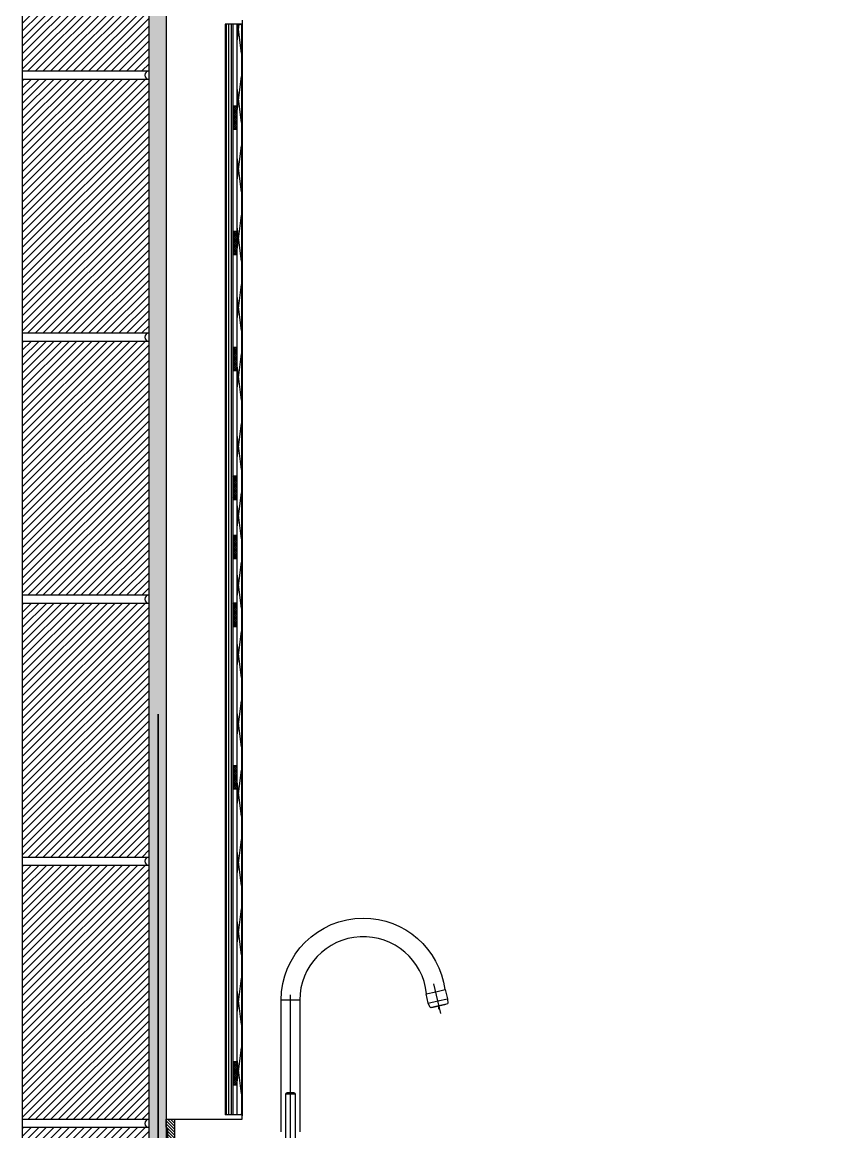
# Model space of a CAD drawing. Header units: millimetres. Extents: x -223175 to 287756, y -120611 to 352956.
# Drawn here: x 278555 to 279526, y 81050 to 82362 of the extents above; entities that cross this region are included whole.
import ezdxf

# ---------------------------------------------------------------- set-up
doc = ezdxf.new("R2010")
doc.units = ezdxf.units.MM
doc.header["$LTSCALE"] = 50
doc.layers.get('DEFPOINTS').update_dxf_attribs({"color": 108})
for name, color, linetype in [('+Detail-line', 7, 'Continuous'), ('-KB_방수', 161, 'Continuous'), ('0-ceiling', 8, 'Continuous'), ('COL', 2, 'Continuous'), ('DE-253', 253, 'Continuous'), ('DE-3', 3, 'Continuous'), ('DE-5', 5, 'Continuous'), ('DE-6', 6, 'Continuous'), ('DE-HAT', 253, 'Continuous'), ('F-BATH', 6, 'Continuous'), ('I-F-BATH', 6, 'Continuous'), ('I-HAT', 8, 'Continuous'), ('plus-타일hat', 251, 'Continuous'), ('wal', 3, 'Continuous'), ('경량철골', 2, 'Continuous')]:
    doc.layers.add(name, color=color, linetype=linetype)
doc.styles.get("Standard").update_dxf_attribs({"font": 'arial.ttf'})
doc.linetypes.add('X_LINE', pattern='A,0.5,-0.2,["X",Standard,S=0.1,R=0,X=-0.1,Y=-0.05],-0.25', length=0.95)

# ---------------------------------------------------------------- blocks, each defined once
blk = doc.blocks.new('*U595')
at = {"layer": '경량철골', "ltscale": 100}
h = blk.add_hatch(dxfattribs=at)
h.set_pattern_fill('_USER', color=8, scale=24, angle=83, pattern_type=0)
h.set_pattern_definition([(83, (-6, 2585.78), (-23.8211, 2.92486), [])])
h.paths.add_polyline_path([(-6, 3094), (-4, 3096), (4, 3096), (6, 3094), (6, 2), (4, 0), (-4, 0), (-6, 2)])
h = blk.add_hatch(dxfattribs=at)
h.set_pattern_fill('_USER', color=8, scale=24, angle=277, pattern_type=0)
h.set_pattern_definition([(277, (6, 2683.62), (23.8211, 2.92486), [])])
h.paths.add_polyline_path([(-6, 3094), (-4, 3096), (4, 3096), (6, 3094), (6, 2), (4, 0), (-4, 0), (-6, 2)])
at = {"color": 0}
blk.add_lwpolyline([(-6, 3094), (-4, 3096), (4, 3096), (6, 3094), (6, 2), (4, 0), (-4, 0), (-6, 2)], close=True, dxfattribs=at)
blk = doc.blocks.new('G$C2E011655')
at = {"layer": 'I-HAT'}
h = blk.add_hatch(dxfattribs=at)
h.set_pattern_fill('ANSI31', color=256, scale=2, angle=180, style=0)
h.set_pattern_definition([(225, (-40472.465, -22451.902), (4.4901281, -4.4901281), [])])
h.paths.add_polyline_path([(0, 2469.9), (-150, 2469.9), (-150, 2169.9), (0, 2169.9)])
h = blk.add_hatch(dxfattribs=at)
h.set_pattern_fill('ANSI31', color=256, scale=2, angle=180, style=0)
h.set_pattern_definition([(225, (-40472.465, -22761.893), (4.4901281, -4.4901281), [])])
h.paths.add_polyline_path([(0, 2159.9), (-150, 2159.9), (-150, 1859.9), (0, 1859.9)])
h = blk.add_hatch(dxfattribs=at)
h.set_pattern_fill('ANSI31', color=256, scale=2, angle=180, style=0)
h.set_pattern_definition([(225, (-40472.465, -23071.884), (4.4901281, -4.4901281), [])])
h.paths.add_polyline_path([(0, 1849.9), (-150, 1849.9), (-150, 1550), (0, 1550)])
h = blk.add_hatch(dxfattribs=at)
h.set_pattern_fill('ANSI31', color=256, scale=2, angle=180, style=0)
h.set_pattern_definition([(225, (-40472.465, -23381.875), (4.4901281, -4.4901281), [])])
h.paths.add_polyline_path([(0, 1540), (-150, 1540), (-150, 1240), (0, 1240)])
h = blk.add_hatch(dxfattribs=at)
h.set_pattern_fill('ANSI31', color=256, scale=2, angle=180, style=0)
h.set_pattern_definition([(225, (-40472.465, -23691.866), (4.4901281, -4.4901281), [])])
h.paths.add_polyline_path([(0, 1230), (-150, 1230), (-150, 930), (0, 930)])
h = blk.add_hatch(dxfattribs=at)
h.set_pattern_fill('ANSI31', color=256, scale=2, angle=180, style=0)
h.set_pattern_definition([(225, (-40472.465, -24001.857), (4.4901281, -4.4901281), [])])
h.paths.add_polyline_path([(0, 920), (-150, 920), (-150, 620), (0, 620)])
at = {"color": 3}
for points in [[(-150, 2169.9), (0, 2169.9), (0, 2469.9), (-150, 2469.9)], [(-150, 1859.9), (0, 1859.9), (0, 2159.9), (-150, 2159.9)], [(-150, 1550), (0, 1550), (0, 1849.9), (-150, 1849.9)], [(-150, 1240), (0, 1240), (0, 1540), (-150, 1540)], [(-150, 930), (0, 930), (0, 1230), (-150, 1230)], [(-150, 620), (0, 620), (0, 920), (-150, 920)]]:
    blk.add_lwpolyline(points, close=True, dxfattribs=at)
at = {"layer": 'DEFPOINTS'}
blk.add_lwpolyline([(-150, 0), (0, 0), (0, 3089.9), (-150, 3089.9)], close=True, dxfattribs=at)
at = {"layer": 'plus-타일hat', "color": 8}
for centre in [(0, 2164.9), (0, 1854.9), (0, 1545), (0, 1235), (0, 925)]:
    blk.add_arc(centre, 5, 90, 270, dxfattribs=at)
blk = doc.blocks.new('CL-827-ele-02')
at = {"layer": 'F-BATH', "color": 1}
blk.add_line((-277.6, 455.6), (-269.5, 491), dxfattribs=at)
blk.add_open_spline([(-100, 284.4), (-100, 289.4), (-100, 478)], degree=1, knots=[0, 0, 0.025828, 1, 1], dxfattribs=at)
at = {"layer": 'I-F-BATH'}
for p, q in [((-285.5, 473.2), (-285.9, 467.5)), ((-283, 484.1), (-285.5, 473.2)), ((-274.2, 470.6), (-285.5, 473.2)), ((-271.7, 481.5), (-283, 484.1)), ((-260.4, 478.9), (-271.7, 481.5)), ((-262.9, 468), (-260.4, 478.9)), ((-275.5, 465.1), (-285.9, 467.5)), ((-284.1, 467.1), (-284, 466.9)), ((-275.5, 465), (-284, 466.9)), ((-265, 462.7), (-275.5, 465.1)), ((-275.5, 465.1), (-275.5, 465)), ((-267, 463), (-275.5, 465)), ((-275.5, 461), (-275.5, 465)), ((-262.9, 468), (-274.2, 470.6)), ((-267, 463), (-266.8, 463.1)), ((-265, 462.7), (-262.9, 468)), ((-111, 471.5), (-111, 315.8)), ((-111, 471.5), (-89, 471.5)), ((-89, 315.8), (-89, 471.5)), ((-105.4, 360.8), (-105.4, 308.5)), ((-94.6, 360.8), (-105.4, 360.8)), ((-104.4, 361.8), (-100, 361.8)), ((-100, 361.8), (-95.6, 361.8)), ((-94.6, 308.5), (-94.6, 360.8))]:
    blk.add_line(p, q, dxfattribs=at)
for centre, radius, start, end in [((-186.1, 471.5), 97.1, 90, 172.5998), ((-186.1, 471.5), 97.1, 360, 90), ((-104.4, 360.8), 1, 90, 180), ((-95.6, 360.8), 1, 0, 90)]:
    blk.add_arc(centre, radius, start, end, dxfattribs=at)
at = {"layer": 'I-F-BATH', "extrusion": (0, 0, -1)}
blk.add_arc((186.1, 471.5), 75.1, 5.752, 180, dxfattribs=at)

msp = doc.modelspace()

# ---------------------------------------------------------------- hatches: boundary and pattern name
at = {"layer": 'COL'}
h = msp.add_hatch(dxfattribs=at)
h.set_pattern_fill('AR-SAND', color=8, scale=4, style=0)
h.set_pattern_definition([(217.5, (478541.205, 218513.8995), (0.25197343, -7.70729508), [0, -6.08, 0, -6.8, 0, -6.5]), (187.5, (478541.205, 218513.899), (-7.0791068, -11.28858426), [0, -3.28, 0, -5.48, 0, -2.1]), (147.5, (478546.125, 218513.8995), (-12.45656745, -0.02263621), [0, -2, 0, -7.2, 0, -9.4]), (137.5, (478546.125, 218513.899), (-12.0245064, -3.51070226), [0, -1, 0, -4.72, 0, -5.4])])
h.paths.add_polyline_path([(278724.9496, 82821.0056), (278724.9504, 80134.5617), (278704.9504, 80134.5617), (278704.9496, 82821.0056)])
at = {"layer": 'DE-253'}
h = msp.add_hatch(dxfattribs=at)
h.set_pattern_fill('_USER', color=253, scale=3, angle=90, pattern_type=0)
h.set_pattern_definition([(90, (3509997.225, 12209335.606), (-3, 9e-16), [])])
h.paths.add_polyline_path([(278803.9496, 82359.5697), (278794.9496, 82359.5697), (278794.9496, 81069.5697), (278803.9496, 81069.5697)])
h = msp.add_hatch(dxfattribs=at)
h.set_pattern_fill('ANSI37', color=8, scale=0.454545, style=0)
h.set_pattern_definition([(135, (3258988.7574, 1672895.7505), (1.1225320151, 1.1225320151), []), (45, (3258988.7574, 1672895.7505), (1.1225320151, -1.1225320151), [])])
h.paths.add_polyline_path([(278808.9514, 82262.7925), (278803.9496, 82262.7925), (278803.9496, 82235.5198), (278808.9514, 82235.5198)])
h = msp.add_hatch(dxfattribs=at)
h.set_pattern_fill('ANSI37', color=8, scale=0.454545, style=0)
h.set_pattern_definition([(135, (3258988.7574, 1672747.6279), (1.1225320151, 1.1225320151), []), (45, (3258988.7574, 1672747.6279), (1.1225320151, -1.1225320151), [])])
h.paths.add_polyline_path([(278808.9514, 82114.67), (278803.9496, 82114.67), (278803.9496, 82087.3972), (278808.9514, 82087.3972)])
h = msp.add_hatch(dxfattribs=at)
h.set_pattern_fill('ANSI37', color=8, scale=0.454545, style=0)
h.set_pattern_definition([(135, (3258988.7574, 1672610.3171), (1.1225320151, 1.1225320151), []), (45, (3258988.7574, 1672610.3171), (1.1225320151, -1.1225320151), [])])
h.paths.add_polyline_path([(278808.9514, 81977.3592), (278803.9496, 81977.3592), (278803.9496, 81950.0865), (278808.9514, 81950.0865)])
h = msp.add_hatch(dxfattribs=at)
h.set_pattern_fill('ANSI37', color=8, scale=0.454545, style=0)
h.set_pattern_definition([(135, (3258988.7574, 1672457.8698), (1.1225320151, 1.1225320151), []), (45, (3258988.7574, 1672457.8698), (1.1225320151, -1.1225320151), [])])
h.paths.add_polyline_path([(278808.9514, 81824.9119), (278803.9496, 81824.9119), (278803.9496, 81797.6392), (278808.9514, 81797.6392)])
h = msp.add_hatch(dxfattribs=at)
h.set_pattern_fill('ANSI37', color=8, scale=0.454545, style=0)
h.set_pattern_definition([(135, (3258988.7574, 1672388.0686), (1.1225320151, 1.1225320151), []), (45, (3258988.7574, 1672388.0686), (1.1225320151, -1.1225320151), [])])
h.paths.add_polyline_path([(278808.9514, 81755.1107), (278803.9496, 81755.1107), (278803.9496, 81727.8379), (278808.9514, 81727.8379)])
h = msp.add_hatch(dxfattribs=at)
h.set_pattern_fill('ANSI37', color=8, scale=0.454545, style=0)
h.set_pattern_definition([(135, (3258988.7574, 1672307.6387), (1.1225320151, 1.1225320151), []), (45, (3258988.7574, 1672307.6387), (1.1225320151, -1.1225320151), [])])
h.paths.add_polyline_path([(278808.9514, 81674.6807), (278803.9496, 81674.6807), (278803.9496, 81647.408), (278808.9514, 81647.408)])
h = msp.add_hatch(dxfattribs=at)
h.set_pattern_fill('ANSI37', color=8, scale=0.454545, style=0)
h.set_pattern_definition([(135, (3258988.7574, 1672115.4196), (1.1225320151, 1.1225320151), []), (45, (3258988.7574, 1672115.4196), (1.1225320151, -1.1225320151), [])])
h.paths.add_polyline_path([(278808.9514, 81482.4617), (278803.9496, 81482.4617), (278803.9496, 81455.189), (278808.9514, 81455.189)])
h = msp.add_hatch(dxfattribs=at)
h.set_pattern_fill('ANSI37', color=8, scale=0.454545, style=0)
h.set_pattern_definition([(135, (3258988.7574, 1671765.4196), (1.1225320151, 1.1225320151), []), (45, (3258988.7574, 1671765.4196), (1.1225320151, -1.1225320151), [])])
h.paths.add_polyline_path([(278808.9514, 81132.4617), (278803.9496, 81132.4617), (278803.9496, 81105.189), (278808.9514, 81105.189)])
at = {"layer": 'DE-HAT'}
h = msp.add_hatch(dxfattribs=at)
h.set_pattern_fill('ANSI31', color=256, scale=20, angle=90, style=0)
h.set_pattern_definition([(315, (282351.834, 84273.5648), (1.767767, 1.767767), [])])
h.paths.add_polyline_path([(278734.9528, 80964.5701), (278724.9528, 80964.5701), (278724.9528, 80978.1044), (278726.9528, 80981.1032), (278726.9528, 81003.2094), (278724.9528, 81006.2082), (278724.9528, 81027.3739), (278726.9528, 81030.3727), (278726.9528, 81052.4789), (278724.9528, 81055.4777), (278724.9528, 81064.5697), (278734.9528, 81064.5697)])

# ---------------------------------------------------------------- linework, layer by layer
at = {"layer": '+Detail-line', "color": 4}
msp.add_lwpolyline([(278734.9528, 81064.5697), (278734.9528, 80964.5701), (278724.9528, 80964.5701), (278724.9528, 80978.1044), (278726.9528, 80981.1032), (278726.9528, 81003.2094), (278724.9528, 81006.2082), (278724.9528, 81027.3739), (278726.9528, 81030.3727), (278726.9528, 81052.4789), (278724.9528, 81055.4777), (278724.9528, 81064.5697)], dxfattribs=at)
at = {"layer": '-KB_방수', "linetype": 'X_LINE', "ltscale": 0.5, "const_width": 2}
msp.add_lwpolyline([(279524.9496, 80145.206), (278737.5464, 80145.206), (278715.6086, 80171.179), (278715.6086, 81543.759)], dxfattribs=at)
at = {"color": 8, "ltscale": 0.04}
for p, q in [((278814.9496, 82359.5697), (278814.9496, 81068.6606)), ((278814.9496, 82209.5697), (278814.9496, 81068.6607))]:
    msp.add_line(p, q, dxfattribs=at)
at = {"layer": 'COL', "color": 8}
msp.add_line((278724.9496, 81144.5659), (278724.9496, 80154.5624), dxfattribs=at)
msp.add_lwpolyline([(278704.9504, 80154.5623), (278704.9496, 82821.0056), (278724.9496, 82821.0056), (278724.9504, 80154.5624)], dxfattribs=at)
at = {"layer": 'DE-253', "color": 8}
for points in [[(278803.9496, 82235.5198), (278808.9514, 82235.5198), (278808.9514, 82262.7925), (278803.9496, 82262.7925)], [(278803.9496, 82087.3972), (278808.9514, 82087.3972), (278808.9514, 82114.67), (278803.9496, 82114.67)], [(278803.9496, 81950.0865), (278808.9514, 81950.0865), (278808.9514, 81977.3592), (278803.9496, 81977.3592)], [(278803.9496, 81797.6392), (278808.9514, 81797.6392), (278808.9514, 81824.9119), (278803.9496, 81824.9119)], [(278803.9496, 81727.8379), (278808.9514, 81727.8379), (278808.9514, 81755.1107), (278803.9496, 81755.1107)], [(278803.9496, 81647.408), (278808.9514, 81647.408), (278808.9514, 81674.6807), (278803.9496, 81674.6807)], [(278803.9496, 81455.189), (278808.9514, 81455.189), (278808.9514, 81482.4617), (278803.9496, 81482.4617)], [(278803.9496, 81105.189), (278808.9514, 81105.189), (278808.9514, 81132.4617), (278803.9496, 81132.4617)]]:
    msp.add_lwpolyline(points, close=True, dxfattribs=at)
at = {"layer": 'DE-3', "color": 4, "ltscale": 30}
for p, q in [((278724.9501, 82364.5697), (278724.9501, 81064.5697)), ((278814.9496, 82359.5697), (278794.9496, 82359.5697)), ((278794.9496, 82359.5697), (278794.9496, 81069.5697)), ((278814.9496, 82364.5697), (278814.9496, 82359.5697)), ((278724.9501, 81064.5697), (278814.9496, 81064.5697)), ((278814.9496, 81069.5697), (278794.9496, 81069.5697)), ((278814.9496, 81064.5698), (278814.9496, 81069.5698)), ((278814.9496, 81064.5697), (278814.9496, 81069.5697))]:
    msp.add_line(p, q, dxfattribs=at)
at = {"layer": 'DE-6'}
for p, q in [((278794.9496, 82359.5697), (278794.9496, 81069.5697)), ((278803.9496, 82359.5697), (278803.9496, 81069.5697))]:
    msp.add_line(p, q, dxfattribs=at)
at = {"layer": 'wal', "color": 7}
msp.add_line((278803.9496, 81069.5697), (278794.9496, 81069.5697), dxfattribs=at)

# ---------------------------------------------------------------- block references
at = {"color": 30, "xscale": -1}
msp.add_blockref('CL-827-ele-02', (278771.9738, 80733.7664), dxfattribs=at)
at = {"layer": '0-ceiling', "color": 0}
msp.add_blockref('G$C2E011655', (278704.9504, 80134.5617), dxfattribs=at)
at = {"layer": 'DE-5', "xscale": 0.4166666666666667, "yscale": 0.4166666666666667, "zscale": 0.4166666666666667}
msp.add_blockref('*U595', (278811.4514, 81069.5698), dxfattribs=at)

doc.saveas('drawing.dxf')
